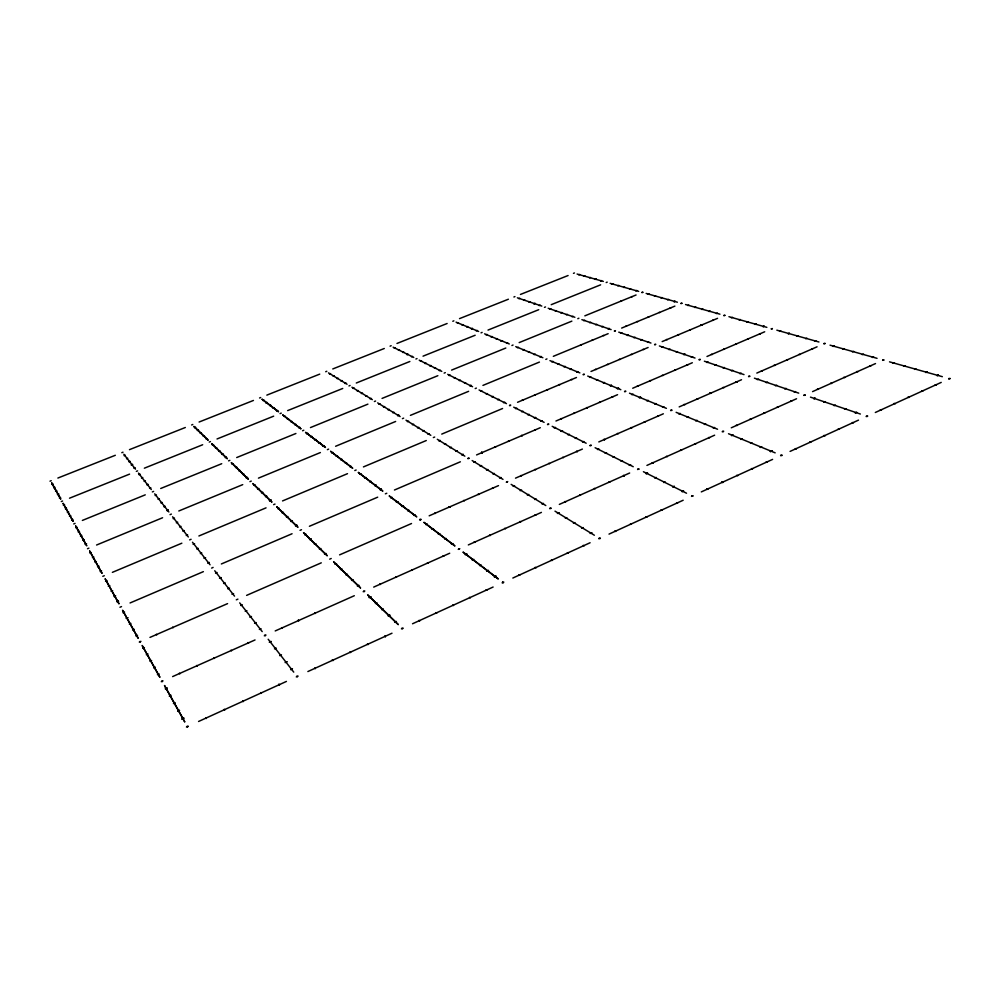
<?xml version="1.0" encoding="UTF-8"?>
<svg xmlns="http://www.w3.org/2000/svg" width="1000" height="1000" viewBox="0 0 1000 1000"><rect width="100%" height="100%" fill="white"/><g stroke="black" fill="none" stroke-linecap="round" stroke-linejoin="round"><path stroke-width="1.5" d="M75.688 526.038L86.775 545.837L75.7 526M123.825 454.237L135.475 469.162M138.475 473.1L151.287 489.525M154.7 493.825L168.875 511.975M207.987 440.062L193.888 426.388L208.012 440.075M172.587 516.788L188.325 536.962M138.05 638.062L122.537 610.225L138.088 638.088M192.488 542.25L210.037 564.775M262.087 399.275L278.538 411.775L262.137 399.25M248.325 479.2L231.25 462.587L248.388 479.175M159.775 677.113L142.162 645.475L159.825 677.125M214.737 570.763L234.525 596.112M184.662 721.812L164.5 685.512L184.737 721.775M179.387 673.175L179.825 673.875M328.512 372.875L347.062 384.25M271.788 501.95L252.825 483.562L271.825 501.975M196.713 665.45L197.175 666.15M276.788 506.812L297.987 527.337L276.825 506.825M239.713 602.888L262.2 631.587M213.938 657.788L214.4 658.462M351.925 387.212L372.35 399.637M325.425 447.4L305.538 432.325L325.412 447.438M231.025 650.175L231.513 650.837M205.763 717.712L206.262 718.525M303.538 532.75L327.325 555.8L303.6 532.725M393.137 347.188L413.762 357.45M224.288 709.262L224.788 710.037M268.188 639.263L293.738 672.125M242.65 700.875L243.162 701.65M281.625 627.638L282.137 628.275M419.2 360.15L441.775 371.388M261.363 693.337L260.85 692.588M298.263 620.237L298.812 620.862L298.288 620.237M400.125 416.587L377.663 402.887M406.012 420.188L430.8 435.325M278.95 684.3L279.5 685.05L278.925 684.3M314.788 612.875L315.35 613.488M456.075 322.163L478.638 331.438M447.725 374.35L472.562 386.712M389.35 496.025L416.775 516.875L389.312 496.012M314.738 667.962L315.325 668.688M484.588 333.837L509.288 343.963M332.4 659.875L333.038 660.6L332.425 659.887M517.375 297.825L541.8 306.062M379.787 583.925L380.425 584.5M349.963 651.888L350.625 652.562M479.075 389.988L506.463 403.625M395.775 576.812L396.438 577.35M424.038 522.4L454.95 545.975L424.025 522.45M367.413 643.913L368.075 644.613M515.75 346.613L542.863 357.713M464.837 456.163L437.3 439.288M412.3 570.288L411.662 569.712M385.387 636.688L384.738 635.988L385.412 636.688M472.175 460.575L502.987 479.387M548.2 308.275L574.862 317.275M398.175 624.55L367.612 594.837L398.25 624.525M513.725 407.188L544.113 422.35M419 620.363L419.7 620.988M549.975 360.625L579.85 372.9M435.95 612.625L436.7 613.25M581.875 319.65L611.1 329.588M603.325 281.4L577.1 274.05M511.15 484.375L545.8 505.538M610.138 283.35L638.675 291.375M453.537 605.575L452.788 604.913M552.188 426.325L586.163 443.225M469.5 597.312L470.275 597.913M587.725 376.075L620.812 389.675M486.1 589.725L486.9 590.325M618.775 332.163L650.938 343.05M646.15 293.438L677.375 302.2M518.95 574.725L519.75 575.312M535.2 567.312L536.038 567.888M552.175 560.5L551.35 559.913M659.4 345.962L695.013 358.038M567.375 552.612L568.25 553.162M583.3 545.35L584.188 545.875M633.237 466.712L595.125 447.738M666.4 408.338L629.525 393.2M643.425 471.725L686.525 493.225M614.825 530.962L615.725 531.487M676.15 412.337L717.55 429.237M704.388 361.213L744 374.6M728.938 316.7L766.838 327.35M630.425 523.837L631.325 524.35M645.913 516.763L646.862 517.25M662.25 510.238L661.338 509.725M662.237 510.225L661.312 509.712M677.537 503.237L676.6 502.738M776.85 330.175L818.925 341.987M754.438 378.188L798.725 393.137M728.512 433.738L775.175 452.85M736.725 475.3L737.725 475.75M751.513 468.55L752.55 468.975M766.2 461.838L767.25 462.262M830.05 345.175L877.05 358.325M810.487 397.137L860.35 414.025M795.288 448.562L796.35 448.988M889.525 361.85L942.337 376.675M714.625 435.188L646.925 465.4M731.287 427.8L796.538 398.75M701.312 491.9L772.6 459.387M817.062 346.812L756.825 373.075M812.562 391.613L875.512 363.575M790.062 451.413L858.5 420.125M875.325 412.488L941.225 382.4M771.787 450.863L770.362 451.538L771.8 450.85M855.3 412.887L856.712 412.262L855.3 412.875M760.337 447.425L761.762 446.75L760.325 447.4M844.587 409.263L845.987 408.638L844.613 409.263M573.413 523.25L574.95 522.562M663.7 482.55L665.175 481.875M750.525 443.363L751.938 442.725M565.325 518.3L566.838 517.612M654.812 478.125L656.275 477.45M740.925 439.462L742.337 438.812M279.738 655.65L281.462 654.837M823.838 402.225L825.2 401.6M381.675 609.688L383.325 608.913M479.487 565.6L481.075 564.875M466.737 553.962L465.163 554.675L466.75 553.987M732.887 434.95L731.5 435.6L732.887 434.938M274.475 648.888L276.188 648.075M815.113 398.175L813.75 398.787L815.113 398.2M375.387 603.575L377.038 602.837M473.825 559.35L472.238 560.05M369.237 597.6L370.863 596.862M358.913 585.288L357.325 586.013M451.475 544.25L453.013 543.562M542.05 504.062L543.513 503.387M629.237 465.375L630.662 464.725M713.238 428.1L714.613 427.475M794.212 392.137L795.537 391.587M254.562 623.3L256.212 622.562M775.425 385.788L776.725 385.2M351.562 580.425L353.15 579.725M444.837 539.188L446.362 538.513M534.6 499.513L536.075 498.862M621.062 461.3L622.475 460.662M705.725 423.85L704.362 424.45M261.038 628.713L259.375 629.45M784.725 388.95L786.038 388.363M687.15 417.388L688.5 416.788M249.862 617.238L251.475 616.487M766.287 382.688L767.588 382.113M345.925 574.938L347.488 574.25M438.338 534.237L439.85 533.575M527.312 495.05L528.775 494.412M613.038 457.3L614.45 456.675M695.688 420.9L697.05 420.3M834.112 405.688L835.475 405.075M187.175 726.2L187.613 726.988M296.875 676.125L297.462 676.8M401.925 628.162L402.625 628.775M502.575 582.2L503.363 582.8L502.6 582.15M691.775 495.825L692.75 496.25M780.788 455.175L781.825 455.6M866.375 416.1L867.475 416.475M948.75 378.5L949.912 378.8M186.45 727.05L188.325 726.2M286.425 681.425L198.562 721.475M296.288 676.9L298.075 676.075M401.425 628.875L403.137 628.1M493.113 587.038L412.537 623.763M502.175 582.875L503.812 582.125M512.837 578.038L590.1 542.75M598.787 538.75L600.363 538.038M609.012 534.113L683.175 500.238M691.525 496.4L693.037 495.712M782.062 455.062L780.575 455.688M866.25 416.613L867.65 415.975M948.65 378.975L950 378.363M599.987 538.663L599.15 538.112M513.175 486.4L514.6 485.775M597.475 449.538L598.862 448.925M678.812 413.975L680.15 413.387M245.25 611.312L246.863 610.612M757.325 379.65L758.625 379.075M340.4 569.562L341.95 568.888M431.975 529.388L433.475 528.725M520.175 490.688L521.613 490.05M606.575 452.762L605.175 453.35M240.738 605.525L242.338 604.825M334.988 564.312L336.525 563.638M427.212 523.95L425.725 524.6M179.475 710.362L177.662 711.225L179.488 710.4M324.5 554.113L326.012 553.45M731.438 370.863L732.7 370.3M413.638 515.413L415.087 514.775M499.575 478.088L500.988 477.475M582.513 442.075L583.862 441.488M662.562 407.312L663.888 406.737M739.912 373.738L741.188 373.175M173.425 703.575L175.238 702.763M914.613 369.4L915.962 368.812M568.088 434.888L569.425 434.3M229.3 588.138L227.738 588.8M646.925 400.9L648.225 400.337M723.125 368.038L724.375 367.488M407.762 510.925L409.2 510.3M492.987 474.05L494.375 473.45M576.575 437.85L575.225 438.438M231.988 594.275L233.562 593.6M654.675 404.075L655.975 403.512M169.275 696.112L171.075 695.312M903.725 366.337L905.062 365.75M223.6 583.488L225.138 582.825M402 506.538L403.438 505.925M369.225 597.575L370.85 596.838M215.538 573.138L217.05 572.487M304.738 534.9L306.2 534.275M390.812 498.013L392.225 497.413M473.925 462.4L475.288 461.8M554.225 427.987L555.55 427.413M631.85 394.712L633.125 394.162M706.938 362.537L708.175 362M161.95 680.9L162.325 681.65M264.9 635.062L265.375 635.737M363.7 591.087L364.3 591.663M458.663 548.8L459.35 549.325L458.688 548.75M549.987 508.137L550.775 508.562M637.888 468.95L638.725 469.375M722.525 431.3L723.413 431.675M804.062 394.988L805.037 395.312M882.712 359.963L883.75 360.25M161.275 681.688L163.025 680.9M265.988 635.05L264.3 635.8M275.212 630.938L354.312 595.725M373.7 587.1L449.7 553.237M458.25 549.4L459.787 548.675M468.338 544.925L541.413 512.388M551.138 508.038L549.625 508.663M559.338 504.412L629.65 473.013M639.025 468.888L637.587 469.525M722.262 431.788L723.675 431.188M803.9 395.45L805.238 394.85M882.613 360.387L883.875 359.812M618.575 388.225L617.312 388.75L618.562 388.2M153.625 667.913L155.338 667.125M862.25 354.65L863.55 354.1M157.413 674.725L159.137 673.925M872.325 357.488L873.625 356.925M603.288 383L604.525 382.463M676.237 352.113L677.438 351.6M376.175 485.213L374.8 485.8L376.188 485.238M611.475 385.312L610.237 385.838L611.487 385.312M684.912 354.113L683.7 354.637L684.912 354.15M149.925 661.25L151.613 660.475M852.375 351.875L853.65 351.325M444.45 444.363L445.763 443.8M521.688 411.763L522.95 411.225M200.338 553.6L201.788 552.975M596.462 380.2L597.688 379.675M287.863 516.512L286.45 517.112M369.675 481.9L371.037 481.325M450.125 447.825L451.438 447.262M527.962 414.888L529.237 414.338M486.5 470.075L487.9 469.487M146.312 654.725L147.988 653.962M842.688 349.15L843.95 348.6M193.162 544.375L194.587 543.775M277.825 508.738L279.212 508.162M359.675 474.288L361.012 473.7M438.862 440.95L440.163 440.4M516.775 408.15L515.513 408.663M196.713 548.95L198.162 548.337M590.962 376.925L589.738 377.425M283.488 512.288L282.1 512.888M661.663 347.175L662.85 346.662M364.637 478.062L365.988 477.488M142.775 648.35L144.425 647.588M833.162 346.463L834.425 345.925M640.713 340.062L641.875 339.562M350.037 466.938L351.362 466.388M428 434.3L429.275 433.762M503.5 402.7L504.738 402.175M576.663 372.075L577.863 371.562M648.737 341.887L647.575 342.375M135.912 636L137.537 635.262M814.663 341.25L815.9 340.725M139.938 641.438L140.3 642M506.662 481.675L507.362 482.05M590.212 445.288L590.975 445.613M670.85 410.15L671.663 410.487M748.725 376.225L749.613 376.488M823.975 343.45L824.925 343.7M140.95 641.375L139.288 642.062M227.562 603.625L149.975 637.4M236.312 599.825L237.9 599.138M246.612 595.375L321.275 562.837M331.213 558.488L329.688 559.15M339.6 554.862L411.525 523.525M429.175 515.825L498.5 485.625M506.312 482.188L507.725 481.575M582.388 449.075L515.5 478.15M591.287 445.163L589.925 445.763M598.8 441.925L663.337 413.8M670.612 410.6L671.938 410.025M679.188 406.9L741.513 379.738M748.55 376.65L749.825 376.1M417.5 427.887L418.762 427.35M491.887 396.912L493.113 396.4M184.275 530.575L182.887 531.163M564.012 366.887L565.2 366.388M265.45 496.712L266.788 496.125M633.95 337.75L635.1 337.262M346.65 462.8L345.35 463.35M422.7 431.062L423.975 430.525M498.875 399.263L497.638 399.762M186.25 535.5L187.65 534.913M570.288 369.462L571.475 368.95M270.863 500.075L269.488 500.637L270.863 500.075M132.587 630.013L134.2 629.275M805.65 338.725L806.888 338.2M480.662 391.312L481.875 390.812M176.337 522.775L177.712 522.2M551.775 361.875L552.95 361.375M257.562 489.05L258.888 488.488M620.775 333.288L621.912 332.812M336.2 456.388L337.488 455.85M412.388 424.75L413.638 424.225M486.238 394.087L487.45 393.575M179.587 526.938L180.975 526.362M557.837 364.363L559.025 363.862M261.462 492.85L262.812 492.287M627.312 335.513L628.462 335.025M340.737 459.85L342.038 459.3M129.338 624.15L130.925 623.425M796.812 336.238L798.037 335.712M174.513 518.1L173.15 518.663M253.713 485.312L255.037 484.762M331.75 453L333.025 452.463M407.362 421.675L408.6 421.163M668.875 349.613L670.088 349.113M123.025 612.775L124.588 612.075M779.587 331.388L780.8 330.875M127.725 617.688L126.15 618.4L127.737 617.725M528.462 352.312L529.6 351.838M242.587 474.487L243.875 473.963M595.65 324.762L596.75 324.312M318.825 443.15L320.075 442.638M393.975 412.238L392.762 412.738M464.513 383.263L465.688 382.775M534.15 354.637L535.3 354.162M601.788 326.838L602.9 326.375M468.162 458.175L468.775 458.55M547.788 424.162L548.475 424.462M624.8 391.275L625.513 391.538M699.287 359.425L700.05 359.725M771.4 328.65L772.212 328.9M119.963 607.25L121.525 606.587M130.062 602.962L203.363 571.65M211.625 568.1L213.1 567.413M221.363 563.962L292.062 533.75M300.038 530.325L301.488 529.712M377.688 497.175L309.413 526.275M386.775 493.263L385.363 493.825M394.45 490.012L460.363 461.8M467.812 458.65L469.162 458.075M540.288 427.713L476.575 454.925M548.787 424.05L547.487 424.613M617.562 394.7L555.95 421.012M624.525 391.7L625.788 391.163M699.062 359.85L700.288 359.338M771.225 329.025L772.4 328.525M320.913 548.513L319.4 549.138M236.737 467.038L235.475 467.575M583.663 320.688L584.75 320.238M310.575 436.863L311.8 436.35M383.438 407.05L384.637 406.55M454.175 378.113L455.337 377.625M160.963 503L162.288 502.463M522.863 350.012L524 349.538M239 471L240.275 470.475M314.662 439.963L315.9 439.45M388.062 409.875L389.275 409.375M460.462 380.175L459.288 380.65M163.925 506.825L165.263 506.275M115.538 595.875L114.012 596.525L115.55 595.9M118.5 601.175L116.962 601.85L118.513 601.2M315.9 543.675L314.413 544.288M572.038 316.75L573.112 316.3M156.463 495.012L155.162 495.538M232.013 464.212L233.263 463.688M306.537 433.787L307.762 433.275M378.888 404.263L380.075 403.775M449.125 375.6L450.275 375.112M158.038 499.25L159.35 498.713M518.475 347.287L517.35 347.725M108.312 586.263L109.8 585.6M739.075 319.975L740.238 319.5M111.137 591.362L112.65 590.688M746.9 322.175L748.075 321.7M221.938 454.425L223.175 453.925M496.15 339.05L497.238 338.6M560.763 312.913L561.825 312.475M294.85 424.875L296.038 424.375M365.65 396.175L366.812 395.688M435.575 367.812L434.45 368.275M149.575 488.375L150.85 487.85M501.325 341.175L502.425 340.725L501.325 341.15M225.238 457.638L226.488 457.125M566.35 314.8L567.425 314.375M298.688 427.8L299.887 427.3M369.988 398.825L371.163 398.338M439.263 370.688L440.412 370.213M506.587 343.338L507.7 342.875M105.538 581.263L107.013 580.6M731.375 317.812L732.537 317.337M215.5 448.162L216.713 447.663M549.825 309.2L550.875 308.775M357.175 390.988L358.325 390.513M425.037 363.587L426.163 363.137M144.162 481.413L145.412 480.9M218.688 451.262L219.913 450.775M491.037 336.962L492.125 336.512M555.25 311.05L556.312 310.613M291.062 421.987L292.262 421.5M361.375 393.562L362.537 393.075M429.712 365.925L430.838 365.462M146.838 484.862L148.112 484.35M100.15 571.538L101.587 570.9M269.5 500.65L270.85 500.05M716.363 313.587L717.5 313.113M583.413 374.338L584.087 374.575M654.812 344.375L655.487 344.625M112.375 572.35L181.838 543.2M189.662 539.888L191.088 539.288M266.05 507.85L198.888 535.988M273.625 504.65L275 504.075M282.55 500.925L347.488 473.675M356.15 470.012L354.8 470.538M434.675 437.05L433.363 437.562M441.75 434.1L502.575 408.512M583.15 374.725L584.362 374.225M591 371.463L648.112 347.488M654.575 344.75L655.738 344.263M662.175 341.587L717.562 318.337M723.825 315.688L724.963 315.2M412.55 356.375L411.45 356.8M476.188 330.863L477.25 330.425M539.188 305.587L540.237 305.163M138.912 474.675L140.15 474.175M283.688 416.375L284.862 415.887M353.025 388.45L354.162 387.975M141.512 478.013L142.762 477.512M420.45 361.3L421.55 360.85M94.95 562.175L96.375 561.55M701.825 309.488L702.962 309.037M97.525 566.812L98.963 566.175M709.038 311.525L710.175 311.062M338.188 378.237L337.062 378.663M402.725 352.475L403.8 352.025M466.637 326.95L467.688 326.512M528.875 302.087L529.9 301.675M135.05 467.638L133.825 468.125M407.05 354.613L408.15 354.188L407.05 354.6M206.2 439.125L207.387 438.65M276.537 410.925L277.7 410.45M344.925 383.5L346.05 383.038M92.425 557.612L93.825 557M694.737 307.5L695.863 307.038M194.462 427.725L195.625 427.262M262.875 400.5L264 400.05M329.45 374.025L330.538 373.575M126.512 458.738L127.713 458.263M394.25 348.25L395.312 347.812M197.338 430.5L198.5 430.037M457.362 323.137L458.4 322.713M266.212 403.05L267.337 402.575M519.837 298.263L518.825 298.675M334.325 375.887L333.225 376.325M128.912 461.825L130.125 461.337M398.462 350.337L399.525 349.9M200.25 433.338L201.412 432.863M461.962 325.025L463.013 324.613M269.6 405.637L270.75 405.175M523.812 300.375L524.837 299.962M87.5 548.737L88.888 548.162M96.575 545.013L162.575 517.75M170.025 514.65L171.375 514.087M249.938 481.637L251.25 481.087M258.45 478.137L320.375 452.562M327.362 449.65L328.638 449.125M335.613 446.262L395.637 421.475M402.413 418.65L403.65 418.137M410.412 415.363L468.612 391.325M475.2 388.575L476.388 388.088M539.425 362.075L482.95 385.4M545.812 359.412L546.95 358.9M553.337 356.325L608.15 333.675M614.35 331.1L615.475 330.637M674.887 306.112L621.663 328.075M680.888 303.6L682 303.125M89.938 553.138L91.337 552.537M687.763 305.525L688.875 305.075M124.15 455.7L125.337 455.225M486.012 334.875L487.1 334.462M82.75 540.188L84.113 539.6M667.475 299.825L668.575 299.375M86.475 543.837L85.1 544.412L86.487 543.85M674.137 301.688L675.225 301.238L674.137 301.712M78.162 531.925L79.513 531.35M590.712 322.25L589.612 322.7M654.475 296.163L655.55 295.725M80.438 536.025L81.788 535.438M660.925 297.975L662.013 297.538M73.737 523.938L75.062 523.4M82.375 520.425L145.25 494.85M152.35 491.925L153.637 491.4M229.85 460.375L228.575 460.85M295.9 433.5L236.7 457.55M310.462 427.575L367.9 404.137M374.4 401.512L375.588 401.037M382.062 398.413L437.85 375.7M444.15 373.113L445.3 372.625M505.8 348.038L451.6 370.1M511.925 345.513L513.038 345.037M571.85 321.138L519.163 342.6M577.8 318.688L578.888 318.225M584.837 315.85L636.062 294.988M641.85 292.6L642.913 292.162M75.938 527.9L77.263 527.337M648.112 294.363L649.188 293.938M69.45 516.237L70.75 515.675M629.612 289.163L630.662 288.738M71.575 520.062L72.888 519.5M635.688 290.875L636.75 290.45M63.288 505.125L64.562 504.588M611.912 284.175L612.95 283.775M65.312 508.762L66.588 508.225M288.525 418.675L287.337 419.137M617.725 285.812L618.775 285.4M67.362 512.475L68.65 511.925M623.625 287.475L624.675 287.062M59.35 498.025L60.6 497.488M600.538 280.975L601.562 280.575M61.3 501.538L62.575 501.025M129.575 474.125L69.525 498.2M136.35 471.375L137.575 470.863M144.362 468.188L202.662 444.75M209.25 442.075L210.438 441.575M217.025 438.975L273.663 416.163M280.075 413.612L281.25 413.125M287.65 410.6L342.725 388.475M348.938 385.938L350.075 385.462M356.3 383.013L409.862 361.488M415.913 359.025L417.013 358.575M423.05 356.163L475.163 335.25M481.05 332.85L482.125 332.4M538.725 309.7L488.013 330.075M544.462 307.375L545.513 306.938M551.237 304.675L600.612 284.837M606.188 282.562L607.212 282.137M55.525 491.138L56.762 490.613M589.487 277.863L590.5 277.462M50.012 481.188L51.212 480.688M115.325 455.288L57.875 478.05M121.812 452.688L122.987 452.2M129.475 449.65L185.325 427.5M191.637 424.963L192.787 424.487M199.1 422.025L253.438 400.45M259.575 397.987L260.7 397.525M266.837 395.125L319.725 374.125M325.712 371.725L326.8 371.275M332.775 368.95L384.275 348.5M390.1 346.163L391.163 345.725M396.975 343.462L447.125 323.5M452.812 321.262L453.85 320.838M459.525 318.625L508.387 299.225M513.913 297L514.925 296.588M520.45 294.438L568.088 275.525M573.475 273.35L574.462 272.95M51.825 484.462L53.038 483.95M578.737 274.837L579.738 274.45M53.663 487.775L54.887 487.262M584.075 276.337L585.075 275.95M501.325 341.163L502.425 340.725M213.55 444.613L212.338 445.075M631.538 296.613L632.15 296.788M670.15 307.812L670.825 308.012M712.625 320.125L713.35 320.337M759.538 333.738L760.362 333.975M811.625 348.837L812.55 349.113M869.812 365.712L870.837 366.012M620.938 300.925L621.55 301.112M659.15 312.362L659.812 312.562M701.175 324.938L701.925 325.138L701.175 324.913M747.613 338.825L748.425 339.075M799.188 354.263L800.1 354.525M856.825 371.5L857.85 371.788M648.075 316.925L648.75 317.113M642.062 292.288L642.712 292.475M681.087 303.263L681.8 303.463M685.537 304.538L719.925 314.175M724 315.338L724.775 315.538M689.675 329.762L690.387 329.975M735.625 343.95L736.438 344.2M786.688 359.712L787.575 359.975M843.75 377.325L844.762 377.6M935.212 384.675L936.4 385M636.975 321.512L637.625 321.725M678.112 334.613L678.825 334.812M723.575 349.1L724.375 349.35M774.112 365.188L775 365.475M701.188 324.913L701.912 325.15M830.612 383.175L831.612 383.5M625.812 326.125L626.462 326.325M921.612 390.887L922.788 391.213M667.2 339.712L666.488 339.475M711.462 354.275L712.25 354.525M761.462 370.7L762.337 370.988M817.387 389.062L818.35 389.387M907.938 397.125L909.1 397.463M894.175 403.413L895.325 403.762M603.312 335.425L603.925 335.637M643.75 349.538L643.037 349.312M687.038 364.7L687.788 364.963M736.812 382.113L735.938 381.8L736.8 382.1M790.688 400.95L791.637 401.287M880.312 409.738L881.462 410.1M591.975 340.1L592.587 340.325M631.25 354.275L631.925 354.513M674.7 369.95L675.475 370.213M723.088 387.413L723.913 387.713M777.225 406.95L778.162 407.287M614.575 330.763L615.237 330.962M580.588 344.812L581.188 345.025M619.388 359.237L620.075 359.487M663.1 375.513L662.337 375.225M710.138 393.05L710.975 393.338M764.625 413.325L763.675 412.962M735.938 381.8L736.825 382.088M852.337 422.512L853.462 422.887M607.463 364.263L608.125 364.513M649.887 380.562L650.625 380.825M697.95 399.012L697.113 398.713M750.037 419.062L750.95 419.412M838.213 428.963L839.325 429.338M595.475 369.288L596.125 369.55M637.375 385.913L638.1 386.2M684.038 404.425L684.837 404.75M736.312 425.163L737.225 425.525M824.013 435.425L825.088 435.863M809.7 441.962L810.763 442.4M571.312 379.438L571.962 379.712M612.137 396.7L612.837 396.987M657.625 415.938L658.413 416.262M708.625 437.5L709.513 437.875M559.775 384.8L559.138 384.525M599.412 402.137L600.112 402.413M695.55 444.087L694.638 443.713L695.525 444.1M534.587 394.85L535.2 395.112M573.75 413.088L574.425 413.4M618.2 433.787L617.413 433.413M644.3 421.712L645.075 422.075M666.45 456.287L667.3 456.675M561.5 418.925L560.8 418.587L561.475 418.938M604.637 439.7L603.862 439.325L604.612 439.712M535.388 430.087L534.7 429.762L535.363 430.075M577.263 451.625L576.525 451.25L577.25 451.65M522.212 435.712L521.538 435.375L522.2 435.7M509.762 405.225L510.387 405.538M562.712 457.275L563.438 457.663M608.938 481.875L609.763 482.312M508.325 441.037L508.95 441.375M549.55 463.7L548.837 463.3M594.362 488.387L595.15 488.825M495.025 446.725L495.65 447.075M534.862 469.412L535.562 469.812M579.675 494.925L580.462 495.387M481.637 452.438L482.262 452.775M520.812 475.525L521.5 475.938M564.888 501.512L565.65 501.962M481.625 452.425L482.262 452.8L481.65 452.413M492.463 487.875L493.125 488.3M535.025 514.812L535.788 515.288M555.013 511.163L594.362 535.237M478.15 494.113L478.812 494.538M519.95 521.487L520.712 521.987M463.762 500.387L464.4 500.825M504.787 528.275L505.513 528.775M449.9 507.113L449.275 506.662L449.925 507.113M489.513 535.05L490.25 535.562M434.712 513.038L435.337 513.488M449.275 506.662L449.913 507.137M474.137 541.912L474.837 542.425M443.113 555.737L443.787 556.275M427.45 562.725L428.1 563.263M764.688 331.788L706.988 356.488M692.325 362.75L632.712 388.225M172.675 627.15L173.038 627.775M576.475 377.5L517.562 402.287M156.375 634.288L156.738 634.9M426.275 440.538L363.438 466.912M391.987 633.225L307.875 671.55M242.725 484.637L178.8 510.988M221.713 463.713L160.712 488.488M255.037 639.95L172.625 676.587M104.288 575.725L102.8 576.312M303.775 430.238L302.575 430.763M364.825 591.013L363.188 591.7M421.1 519.325L419.6 519.925M510.712 405.138L509.462 405.662M825.075 343.3L823.825 343.812M51.725 482.887L60.775 499.15L51.712 482.925M63.15 503.413L73.125 521.312L63.15 503.413M89.688 551.062L101.95 573.162L89.688 551.062M105.213 578.95L118.938 603.688L105.213 578.95M211.725 443.625L227.225 458.65L211.725 443.625M282.85 415.012L300.837 428.75L282.85 415.012M330.65 451.362L352.6 468.125L330.65 451.362M248.038 642.6L248.525 643.25L248.025 642.588M358.375 472.475L382.863 491.138L358.413 472.488M333.65 561.875L360.5 587.913L333.65 561.875M463.2 552.188L498.325 578.975L463.175 552.238M706.888 488.925L707.85 489.412L706.875 488.913M721.85 482.075L722.85 482.537L721.875 482.088M591.688 532.75L590.138 533.475L591.688 532.737M683.525 490.988L682.038 491.688L683.55 491M583.225 527.587L581.688 528.312L583.237 527.6M674.25 486.375L672.775 487.075L674.25 486.362M292.4 668.825L290.625 669.625L292.4 668.812M396.375 621.55L394.688 622.35L396.375 621.538M496.05 576.225L494.425 576.975L496.05 576.225M286.875 661.75L285.125 662.562L286.887 661.762M389.775 615.163L388.113 615.95L389.787 615.175M488.475 570.475L486.875 571.225L488.475 570.475M558.888 512.762L557.4 513.45L558.9 512.75M647.55 473.113L646.112 473.787L647.55 473.1M271.025 641.488L269.325 642.25L271.038 641.513M183.837 718.175L182 719.05L183.837 718.175M771.812 450.863L770.35 451.512L771.8 450.875M938.425 375.112L937.062 375.712L938.413 375.125M927.062 371.912L925.738 372.512L927.075 371.925M397.762 501.613L396.35 502.238L397.762 501.6M481.525 465.6L480.163 466.213L481.538 465.613M562.413 430.825L561.1 431.413L562.413 430.812M640.588 397.212L639.325 397.775L640.612 397.225M716.188 364.712L714.963 365.262L716.2 364.725M166.988 688L165.225 688.8L167 688.025M894.362 362.738L893.05 363.325L894.375 362.75M221.038 577.587L219.513 578.237L221.05 577.6M311 538.913L309.525 539.562L311 538.9M463.137 454.4L461.812 454.988L463.15 454.4M542.137 420.75L540.862 421.325L542.15 420.763M692.525 356.7L691.312 357.238L692.537 356.712M205.487 557.7L204.025 558.337L205.487 557.688M292.312 520.825L290.9 521.45L292.312 520.825M457.238 450.8L455.913 451.388L457.238 450.788M535.625 417.512L534.35 418.075L535.625 417.5M209.262 562.525L207.787 563.175L209.262 562.513M296.85 525.225L295.425 525.85L296.85 525.212M381.425 489.2L380.05 489.812L381.425 489.188M420.062 519.375L420.675 519.862L420.037 519.412M541.075 356.525L539.938 357.013L541.075 356.512M609.125 328.488L608.013 328.963L609.125 328.475M562.425 430.825L561.087 431.388L562.425 430.838M789.338 333.275L788.125 333.787L789.338 333.288M168.287 510.138L166.95 510.7L168.287 510.125M247.525 477.488L246.238 478.038L247.525 477.475M324.312 445.838L323.062 446.375L324.312 445.838M398.762 415.163L397.55 415.688L398.762 415.15M470.988 385.4L469.812 385.913L470.988 385.387M756.038 323.913L754.875 324.412L756.05 323.938M764.163 326.213L762.962 326.7L764.15 326.213M132.562 464.462L131.35 464.95L132.562 464.462M204.375 435.725L203.2 436.213L204.375 435.712M274.188 407.788L273.05 408.263L274.188 407.775M342.075 380.613L340.975 381.075L342.075 380.6M472.425 328.45L471.375 328.888L472.425 328.438M535.013 303.4L534 303.825L535.013 303.4M58.663 494.025L57.413 494.538L58.663 494.038M595.988 279L594.975 279.413L595.988 279.012M267.35 402.587L266.212 403.038L267.35 402.6M710.987 393.363L710.138 393.025L710.987 393.363M547.525 389.95L546.875 389.675L547.5 389.963M587.325 407.887L586.613 407.575L587.312 407.912M631.688 427.9L630.887 427.562L631.663 427.912M681.488 450.363L680.575 449.975L681.45 450.375M522.837 400.312L522.212 400.012L522.812 400.325M653.075 463.013L652.2 462.6L653.05 463.025M624.312 475.825L623.475 475.4L624.3 475.85M482.262 452.8L481.637 452.413L482.238 452.788"/></g></svg>
